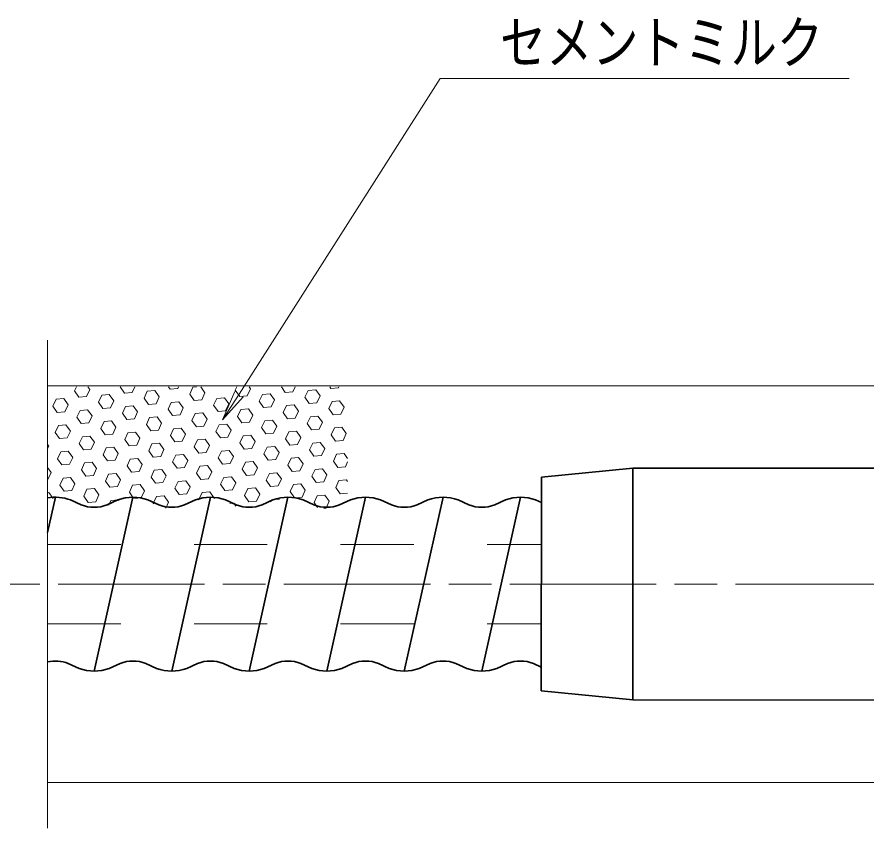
# Model space of a CAD drawing. Units: millimetres at full size, sheet at 1:2; details may follow other scales. Extents: x 2182 to 3862, y 1111 to 2299.
# Drawn here: x 2835.7 to 2974.9, y 1835.8 to 1968.7 of the extents above; entities that cross this region are included whole.
import ezdxf
from ezdxf.enums import TextEntityAlignment as Align

# ---------------------------------------------------------------- set-up
doc = ezdxf.new("R2010")
doc.units = ezdxf.units.MM
doc.header["$LTSCALE"] = 2
doc.linetypes.add('CHAIN', pattern=[18.5, 12, -1.5, 3.5, -1.5])
doc.linetypes.add('DASHED_SPACED', pattern=[12, 6, -6])
for name, color, linetype, lineweight in [('1 外形線', 7, 'Continuous', 35), ('2 細い実線', 3, 'Continuous', 20), ('3 隠れ線', 2, 'DASHED_SPACED', 13), ('4 中心線', 1, 'CHAIN', 15), ('6 寸法線', 4, 'Continuous', 13)]:
    doc.layers.add(name, color=color, linetype=linetype, lineweight=lineweight)
doc.layers.add('9文字', color=7, linetype='Continuous')
doc.styles.add('ＭＳ Ｐゴシック', font='')
doc.styles.get('ＭＳ Ｐゴシック').set_extended_font_data('MS PGothic')

# ---------------------------------------------------------------- blocks, each defined once
blk = doc.blocks.new('open_arrow')
at = {"color": 0, "linetype": 'Continuous', "lineweight": -2}
blk.add_lwpolyline([(7.5, 1.25), (0, 0), (7.5, -1.25)], dxfattribs=at)

msp = doc.modelspace()

# ---------------------------------------------------------------- linework, layer by layer
at = {"layer": '1 外形線'}
for p, q in [((2936.606, 1894.788), (2921.605, 1893.295)), ((2936.606, 1894.788), (2936.589, 1856.788)), ((3020.606, 1894.75), (2936.606, 1894.788)), ((2921.605, 1893.295), (2921.589, 1858.295)), ((2840.703, 1884.223), (2841.994, 1890.015)), ((2846.229, 1888.75), (2844.46, 1889.566)), ((2848.344, 1861.515), (2854.694, 1890.015)), ((2852.227, 1889.566), (2850.458, 1888.75)), ((2858.929, 1888.75), (2857.16, 1889.566)), ((2861.044, 1861.515), (2867.394, 1890.015)), ((2864.927, 1889.566), (2863.158, 1888.75)), ((2871.629, 1888.75), (2869.86, 1889.566)), ((2873.744, 1861.515), (2880.094, 1890.015)), ((2877.627, 1889.566), (2875.858, 1888.75)), ((2884.329, 1888.75), (2882.56, 1889.566)), ((2886.444, 1861.515), (2892.794, 1890.015)), ((2890.327, 1889.566), (2888.558, 1888.75)), ((2897.029, 1888.75), (2895.26, 1889.566)), ((2899.144, 1861.515), (2905.494, 1890.015)), ((2903.027, 1889.566), (2901.258, 1888.75)), ((2909.729, 1888.75), (2907.96, 1889.566)), ((2911.844, 1861.515), (2918.194, 1890.015)), ((2915.727, 1889.566), (2913.958, 1888.75)), ((2921.603, 1889.131), (2920.66, 1889.566)), ((2845.877, 1861.964), (2844.108, 1862.78)), ((2852.579, 1862.78), (2850.81, 1861.964)), ((2858.577, 1861.964), (2856.808, 1862.78)), ((2865.279, 1862.78), (2863.51, 1861.964)), ((2871.277, 1861.964), (2869.508, 1862.78)), ((2877.979, 1862.78), (2876.21, 1861.964)), ((2883.977, 1861.964), (2882.208, 1862.78)), ((2890.679, 1862.78), (2888.91, 1861.964)), ((2896.677, 1861.964), (2894.908, 1862.78)), ((2903.379, 1862.78), (2901.61, 1861.964)), ((2909.377, 1861.964), (2907.608, 1862.78)), ((2916.079, 1862.78), (2914.31, 1861.964)), ((2921.591, 1862.188), (2920.308, 1862.78)), ((2936.589, 1856.788), (2921.589, 1858.295)), ((2936.589, 1856.788), (3020.589, 1856.75))]:
    msp.add_line(p, q, dxfattribs=at)
for centre, radius, start, end in [((2841.994, 1883.015), 7, 69.36613, 100.62396), ((2854.694, 1883.015), 7, 69.36613, 110.63387), ((2867.394, 1883.015), 7, 69.36613, 110.63387), ((2880.094, 1883.015), 7, 69.36613, 110.63387), ((2892.794, 1883.015), 7, 69.36613, 110.63387), ((2905.494, 1883.015), 7, 69.36613, 110.63387), ((2918.194, 1883.015), 7, 69.36613, 110.63387), ((2848.344, 1894.365), 6, 249.36383, 290.63395), ((2861.044, 1894.365), 6, 249.36383, 290.63395), ((2873.744, 1894.365), 6, 249.36383, 290.63395), ((2886.444, 1894.365), 6, 249.36383, 290.63395), ((2899.144, 1894.365), 6, 249.36383, 290.63395), ((2911.844, 1894.365), 6, 249.36383, 290.63395), ((2841.994, 1857.165), 6, 69.36605, 102.42077), ((2854.694, 1857.165), 6, 69.36605, 110.63008), ((2867.394, 1857.165), 6, 69.36605, 110.63008), ((2880.094, 1857.165), 6, 69.36605, 110.63008), ((2892.794, 1857.165), 6, 69.36605, 110.63008), ((2905.494, 1857.165), 6, 69.36605, 110.63008), ((2918.194, 1857.165), 6, 69.36605, 110.63008), ((2848.344, 1868.515), 7, 249.36613, 290.63387), ((2861.044, 1868.515), 7, 249.36613, 290.63387), ((2873.744, 1868.515), 7, 249.36613, 290.63387), ((2886.444, 1868.515), 7, 249.36613, 290.63387), ((2899.144, 1868.515), 7, 249.36613, 290.63387), ((2911.844, 1868.515), 7, 249.36613, 290.63387)]:
    msp.add_arc(centre, radius, start, end, dxfattribs=at)
at = {"layer": '2 細い実線'}
for p, q in [((2840.703, 1915.734), (2840.703, 1835.807)), ((2840.703, 1908.269), (3179.431, 1908.269)), ((2845.127, 1907.436), (2845.434, 1908.096)), ((2847.617, 1907.654), (2847.308, 1908.096)), ((2852.598, 1908.089), (2852.601, 1908.096)), ((2853.315, 1907.066), (2852.598, 1908.089)), ((2854.56, 1907.174), (2854.99, 1908.096)), ((2860.786, 1907.719), (2860.523, 1908.096)), ((2862.032, 1907.828), (2860.786, 1907.719)), ((2862.032, 1907.828), (2862.157, 1908.096)), ((2863.994, 1906.913), (2864.522, 1908.046)), ((2865.097, 1908.096), (2864.522, 1908.046)), ((2866.484, 1907.131), (2865.808, 1908.096)), ((2871.465, 1907.567), (2871.712, 1908.097)), ((2873.428, 1906.652), (2873.956, 1907.785)), ((2873.956, 1907.785), (2873.737, 1908.097)), ((2879.654, 1907.197), (2879.023, 1908.097)), ((2880.899, 1907.305), (2881.268, 1908.097)), ((2887.125, 1907.85), (2886.952, 1908.097)), ((2888.371, 1907.959), (2887.125, 1907.85)), ((2888.371, 1907.959), (2888.435, 1908.097)), ((2845.844, 1906.412), (2845.127, 1907.436)), ((2847.089, 1906.521), (2845.844, 1906.412)), ((2847.089, 1906.521), (2847.617, 1907.654)), ((2849.051, 1905.606), (2849.579, 1906.739)), ((2850.825, 1906.848), (2849.579, 1906.739)), ((2851.541, 1905.824), (2850.825, 1906.848)), ((2854.56, 1907.174), (2853.315, 1907.066)), ((2856.522, 1906.259), (2857.051, 1907.392)), ((2858.296, 1907.501), (2857.051, 1907.392)), ((2859.013, 1906.477), (2858.296, 1907.501)), ((2858.485, 1905.344), (2859.013, 1906.477)), ((2864.711, 1905.889), (2863.994, 1906.913)), ((2865.956, 1905.998), (2866.484, 1907.131)), ((2869.692, 1906.325), (2868.447, 1906.216)), ((2870.409, 1905.301), (2869.692, 1906.325)), ((2872.182, 1906.543), (2871.465, 1907.567)), ((2873.428, 1906.652), (2872.182, 1906.543)), ((2875.39, 1905.737), (2875.918, 1906.87)), ((2877.163, 1906.979), (2875.918, 1906.87)), ((2877.88, 1905.955), (2877.163, 1906.979)), ((2880.899, 1907.305), (2879.654, 1907.197)), ((2882.861, 1906.39), (2883.39, 1907.523)), ((2883.578, 1905.367), (2882.861, 1906.39)), ((2884.635, 1907.632), (2883.39, 1907.523)), ((2885.352, 1906.608), (2884.635, 1907.632)), ((2884.823, 1905.475), (2885.352, 1906.608)), ((2841.58, 1904.952), (2842.108, 1906.085)), ((2842.296, 1903.928), (2841.58, 1904.952)), ((2843.353, 1906.194), (2842.108, 1906.085)), ((2844.07, 1905.17), (2843.353, 1906.194)), ((2843.542, 1904.037), (2844.07, 1905.17)), ((2849.768, 1904.582), (2849.051, 1905.606)), ((2851.013, 1904.691), (2851.541, 1905.824)), ((2852.975, 1903.776), (2853.504, 1904.909)), ((2854.749, 1905.018), (2853.504, 1904.909)), ((2855.466, 1903.994), (2854.749, 1905.018)), ((2857.239, 1905.236), (2856.522, 1906.259)), ((2858.485, 1905.344), (2857.239, 1905.236)), ((2860.447, 1904.429), (2860.975, 1905.562)), ((2862.22, 1905.671), (2860.975, 1905.562)), ((2862.937, 1904.647), (2862.22, 1905.671)), ((2865.956, 1905.998), (2864.711, 1905.889)), ((2867.918, 1905.083), (2868.447, 1906.216)), ((2868.635, 1904.059), (2867.918, 1905.083)), ((2869.881, 1904.168), (2870.409, 1905.301)), ((2876.107, 1904.713), (2875.39, 1905.737)), ((2877.352, 1904.822), (2877.88, 1905.955)), ((2879.314, 1903.907), (2879.842, 1905.04)), ((2881.088, 1905.149), (2879.842, 1905.04)), ((2881.805, 1904.125), (2881.088, 1905.149)), ((2884.823, 1905.475), (2883.578, 1905.367)), ((2886.786, 1904.56), (2887.314, 1905.693)), ((2888.559, 1905.802), (2887.314, 1905.693)), ((2889.276, 1904.778), (2888.559, 1905.802)), ((2843.542, 1904.037), (2842.296, 1903.928)), ((2845.504, 1903.122), (2846.032, 1904.255)), ((2847.277, 1904.364), (2846.032, 1904.255)), ((2847.994, 1903.34), (2847.277, 1904.364)), ((2851.013, 1904.691), (2849.768, 1904.582)), ((2853.692, 1902.752), (2852.975, 1903.776)), ((2854.938, 1902.861), (2855.466, 1903.994)), ((2861.164, 1903.406), (2860.447, 1904.429)), ((2862.409, 1903.514), (2861.164, 1903.406)), ((2862.409, 1903.514), (2862.937, 1904.647)), ((2864.371, 1902.599), (2864.9, 1903.732)), ((2866.145, 1903.841), (2864.9, 1903.732)), ((2866.862, 1902.817), (2866.145, 1903.841)), ((2869.881, 1904.168), (2868.635, 1904.059)), ((2871.843, 1903.253), (2872.371, 1904.386)), ((2873.616, 1904.495), (2872.371, 1904.386)), ((2874.333, 1903.471), (2873.616, 1904.495)), ((2877.352, 1904.822), (2876.107, 1904.713)), ((2880.031, 1902.883), (2879.314, 1903.907)), ((2881.276, 1902.992), (2881.805, 1904.125)), ((2887.503, 1903.537), (2886.786, 1904.56)), ((2888.748, 1903.646), (2887.503, 1903.537)), ((2888.748, 1903.646), (2889.276, 1904.778)), ((2846.221, 1902.098), (2845.504, 1903.122)), ((2847.466, 1902.207), (2846.221, 1902.098)), ((2847.466, 1902.207), (2847.994, 1903.34)), ((2849.428, 1901.292), (2849.957, 1902.425)), ((2851.202, 1902.534), (2849.957, 1902.425)), ((2851.919, 1901.51), (2851.202, 1902.534)), ((2854.938, 1902.861), (2853.692, 1902.752)), ((2856.9, 1901.946), (2857.428, 1903.079)), ((2858.673, 1903.188), (2857.428, 1903.079)), ((2859.39, 1902.164), (2858.673, 1903.188)), ((2858.862, 1901.031), (2859.39, 1902.164)), ((2865.088, 1901.576), (2864.371, 1902.599)), ((2866.334, 1901.684), (2866.862, 1902.817)), ((2872.56, 1902.229), (2871.843, 1903.253)), ((2873.805, 1902.338), (2872.56, 1902.229)), ((2873.805, 1902.338), (2874.333, 1903.471)), ((2875.767, 1901.423), (2876.295, 1902.556)), ((2877.541, 1902.665), (2876.295, 1902.556)), ((2878.258, 1901.641), (2877.541, 1902.665)), ((2881.276, 1902.992), (2880.031, 1902.883)), ((2883.239, 1902.077), (2883.767, 1903.21)), ((2885.012, 1903.319), (2883.767, 1903.21)), ((2885.729, 1902.295), (2885.012, 1903.319)), ((2885.201, 1901.162), (2885.729, 1902.295)), ((2841.957, 1900.638), (2842.485, 1901.771)), ((2843.73, 1901.88), (2842.485, 1901.771)), ((2844.447, 1900.856), (2843.73, 1901.88)), ((2843.919, 1899.723), (2844.447, 1900.856)), ((2850.145, 1900.268), (2849.428, 1901.292)), ((2851.391, 1900.377), (2851.919, 1901.51)), ((2857.617, 1900.922), (2856.9, 1901.946)), ((2858.862, 1901.031), (2857.617, 1900.922)), ((2860.824, 1900.116), (2861.353, 1901.249)), ((2862.598, 1901.358), (2861.353, 1901.249)), ((2863.315, 1900.334), (2862.598, 1901.358)), ((2866.334, 1901.684), (2865.088, 1901.576)), ((2868.296, 1900.77), (2868.824, 1901.902)), ((2869.013, 1899.746), (2868.296, 1900.77)), ((2870.069, 1902.011), (2868.824, 1901.902)), ((2870.786, 1900.987), (2870.069, 1902.011)), ((2870.258, 1899.855), (2870.786, 1900.987)), ((2876.484, 1900.399), (2875.767, 1901.423)), ((2877.729, 1900.508), (2878.258, 1901.641)), ((2879.692, 1899.593), (2880.22, 1900.726)), ((2881.465, 1900.835), (2880.22, 1900.726)), ((2882.182, 1899.811), (2881.465, 1900.835)), ((2883.956, 1901.053), (2883.239, 1902.077)), ((2885.201, 1901.162), (2883.956, 1901.053)), ((2887.163, 1900.247), (2887.691, 1901.38)), ((2888.937, 1901.489), (2887.691, 1901.38)), ((2889.654, 1900.465), (2888.937, 1901.489)), ((2842.674, 1899.615), (2841.957, 1900.638)), ((2843.919, 1899.723), (2842.674, 1899.615)), ((2845.881, 1898.808), (2846.41, 1899.941)), ((2847.655, 1900.05), (2846.41, 1899.941)), ((2848.372, 1899.026), (2847.655, 1900.05)), ((2851.391, 1900.377), (2850.145, 1900.268)), ((2853.353, 1899.462), (2853.881, 1900.595)), ((2854.07, 1898.438), (2853.353, 1899.462)), ((2855.126, 1900.704), (2853.881, 1900.595)), ((2855.843, 1899.68), (2855.126, 1900.704)), ((2855.315, 1898.547), (2855.843, 1899.68)), ((2861.541, 1899.092), (2860.824, 1900.116)), ((2862.786, 1899.201), (2863.315, 1900.334)), ((2864.749, 1898.286), (2865.277, 1899.419)), ((2866.522, 1899.528), (2865.277, 1899.419)), ((2867.239, 1898.504), (2866.522, 1899.528)), ((2870.258, 1899.855), (2869.013, 1899.746)), ((2872.22, 1898.94), (2872.748, 1900.072)), ((2873.994, 1900.181), (2872.748, 1900.072)), ((2874.711, 1899.157), (2873.994, 1900.181)), ((2877.729, 1900.508), (2876.484, 1900.399)), ((2880.409, 1898.569), (2879.692, 1899.593)), ((2881.654, 1898.678), (2882.182, 1899.811)), ((2887.88, 1899.223), (2887.163, 1900.247)), ((2889.125, 1899.332), (2887.88, 1899.223)), ((2889.125, 1899.332), (2889.654, 1900.465)), ((2840.9, 1898.373), (2840.703, 1898.654)), ((2840.703, 1897.95), (2840.9, 1898.373)), ((2846.598, 1897.785), (2845.881, 1898.808)), ((2847.844, 1897.894), (2848.372, 1899.026)), ((2849.806, 1896.979), (2850.334, 1898.111)), ((2851.579, 1898.22), (2850.334, 1898.111)), ((2852.296, 1897.196), (2851.579, 1898.22)), ((2855.315, 1898.547), (2854.07, 1898.438)), ((2857.277, 1897.632), (2857.806, 1898.765)), ((2859.051, 1898.874), (2857.806, 1898.765)), ((2859.768, 1897.85), (2859.051, 1898.874)), ((2862.786, 1899.201), (2861.541, 1899.092)), ((2865.466, 1897.262), (2864.749, 1898.286)), ((2866.711, 1897.371), (2867.239, 1898.504)), ((2872.937, 1897.916), (2872.22, 1898.94)), ((2874.182, 1898.025), (2872.937, 1897.916)), ((2874.182, 1898.025), (2874.711, 1899.157)), ((2876.145, 1897.11), (2876.673, 1898.242)), ((2877.918, 1898.351), (2876.673, 1898.242)), ((2878.635, 1897.327), (2877.918, 1898.351)), ((2881.654, 1898.678), (2880.409, 1898.569)), ((2883.616, 1897.763), (2884.144, 1898.896)), ((2885.39, 1899.005), (2884.144, 1898.896)), ((2886.107, 1897.981), (2885.39, 1899.005)), ((2885.578, 1896.848), (2886.107, 1897.981)), ((2842.334, 1896.325), (2842.863, 1897.458)), ((2844.108, 1897.567), (2842.863, 1897.458)), ((2844.825, 1896.543), (2844.108, 1897.567)), ((2844.297, 1895.41), (2844.825, 1896.543)), ((2847.844, 1897.894), (2846.598, 1897.785)), ((2850.523, 1895.955), (2849.806, 1896.979)), ((2851.768, 1896.064), (2852.296, 1897.196)), ((2857.994, 1896.608), (2857.277, 1897.632)), ((2859.239, 1896.717), (2857.994, 1896.608)), ((2859.239, 1896.717), (2859.768, 1897.85)), ((2861.202, 1895.802), (2861.73, 1896.935)), ((2862.975, 1897.044), (2861.73, 1896.935)), ((2863.692, 1896.02), (2862.975, 1897.044)), ((2866.711, 1897.371), (2865.466, 1897.262)), ((2868.673, 1896.456), (2869.201, 1897.589)), ((2870.447, 1897.698), (2869.201, 1897.589)), ((2871.164, 1896.674), (2870.447, 1897.698)), ((2870.635, 1895.541), (2871.164, 1896.674)), ((2876.862, 1896.086), (2876.145, 1897.11)), ((2878.107, 1896.195), (2878.635, 1897.327)), ((2884.333, 1896.739), (2883.616, 1897.763)), ((2885.578, 1896.848), (2884.333, 1896.739)), ((2887.54, 1895.933), (2888.069, 1897.066)), ((2889.314, 1897.175), (2888.069, 1897.066)), ((2889.867, 1896.386), (2889.314, 1897.175)), ((2843.051, 1895.301), (2842.334, 1896.325)), ((2844.297, 1895.41), (2843.051, 1895.301)), ((2846.259, 1894.495), (2846.787, 1895.628)), ((2848.032, 1895.737), (2846.787, 1895.628)), ((2848.749, 1894.713), (2848.032, 1895.737)), ((2851.768, 1896.064), (2850.523, 1895.955)), ((2853.73, 1895.149), (2854.258, 1896.281)), ((2854.447, 1894.125), (2853.73, 1895.149)), ((2855.504, 1896.39), (2854.258, 1896.281)), ((2856.221, 1895.366), (2855.504, 1896.39)), ((2855.692, 1894.234), (2856.221, 1895.366)), ((2861.919, 1894.778), (2861.202, 1895.802)), ((2863.164, 1894.887), (2863.692, 1896.02)), ((2866.9, 1895.214), (2865.654, 1895.105)), ((2867.617, 1894.19), (2866.9, 1895.214)), ((2869.39, 1895.432), (2868.673, 1896.456)), ((2870.635, 1895.541), (2869.39, 1895.432)), ((2872.598, 1894.626), (2873.126, 1895.759)), ((2874.371, 1895.868), (2873.126, 1895.759)), ((2875.088, 1894.844), (2874.371, 1895.868)), ((2878.107, 1896.195), (2876.862, 1896.086)), ((2880.069, 1895.28), (2880.597, 1896.412)), ((2880.786, 1894.256), (2880.069, 1895.28)), ((2881.843, 1896.521), (2880.597, 1896.412)), ((2882.56, 1895.497), (2881.843, 1896.521)), ((2882.031, 1894.365), (2882.56, 1895.497)), ((2888.257, 1894.909), (2887.54, 1895.933)), ((2889.503, 1895.018), (2889.867, 1895.799)), ((2841.278, 1894.059), (2840.704, 1894.879)), ((2840.75, 1892.926), (2841.278, 1894.059)), ((2846.976, 1893.471), (2846.259, 1894.495)), ((2848.221, 1893.58), (2848.749, 1894.713)), ((2850.183, 1892.665), (2850.711, 1893.798)), ((2851.957, 1893.907), (2850.711, 1893.798)), ((2852.674, 1892.883), (2851.957, 1893.907)), ((2855.692, 1894.234), (2854.447, 1894.125)), ((2857.655, 1893.319), (2858.183, 1894.451)), ((2859.428, 1894.56), (2858.183, 1894.451)), ((2860.145, 1893.536), (2859.428, 1894.56)), ((2863.164, 1894.887), (2861.919, 1894.778)), ((2865.126, 1893.972), (2865.654, 1895.105)), ((2865.843, 1892.948), (2865.126, 1893.972)), ((2867.088, 1893.057), (2867.617, 1894.19)), ((2873.315, 1893.602), (2872.598, 1894.626)), ((2874.56, 1893.711), (2875.088, 1894.844)), ((2876.522, 1892.796), (2877.05, 1893.929)), ((2878.296, 1894.038), (2877.05, 1893.929)), ((2879.012, 1893.014), (2878.296, 1894.038)), ((2882.031, 1894.365), (2880.786, 1894.256)), ((2883.993, 1893.45), (2884.522, 1894.582)), ((2885.767, 1894.691), (2884.522, 1894.582)), ((2886.484, 1893.667), (2885.767, 1894.691)), ((2889.503, 1895.018), (2888.257, 1894.909)), ((2840.75, 1892.926), (2840.704, 1892.922)), ((2842.712, 1892.011), (2843.24, 1893.144)), ((2844.485, 1893.253), (2843.24, 1893.144)), ((2845.202, 1892.229), (2844.485, 1893.253)), ((2848.221, 1893.58), (2846.976, 1893.471)), ((2850.9, 1891.641), (2850.183, 1892.665)), ((2852.145, 1891.75), (2852.674, 1892.883)), ((2858.372, 1892.295), (2857.655, 1893.319)), ((2859.617, 1892.404), (2858.372, 1892.295)), ((2859.617, 1892.404), (2860.145, 1893.536)), ((2861.579, 1891.489), (2862.107, 1892.621)), ((2863.353, 1892.73), (2862.107, 1892.621)), ((2864.07, 1891.706), (2863.353, 1892.73)), ((2867.088, 1893.057), (2865.843, 1892.948)), ((2869.051, 1892.142), (2869.579, 1893.275)), ((2870.824, 1893.384), (2869.579, 1893.275)), ((2871.541, 1892.36), (2870.824, 1893.384)), ((2871.013, 1891.227), (2871.541, 1892.36)), ((2874.56, 1893.711), (2873.315, 1893.602)), ((2877.239, 1891.772), (2876.522, 1892.796)), ((2878.484, 1891.881), (2879.012, 1893.014)), ((2884.71, 1892.426), (2883.993, 1893.45)), ((2885.956, 1892.535), (2884.71, 1892.426)), ((2885.956, 1892.535), (2886.484, 1893.667)), ((2887.918, 1891.62), (2888.446, 1892.752)), ((2889.691, 1892.861), (2888.446, 1892.752)), ((2889.867, 1892.611), (2889.691, 1892.861)), ((2843.429, 1890.987), (2842.712, 1892.011)), ((2844.674, 1891.096), (2843.429, 1890.987)), ((2844.674, 1891.096), (2845.202, 1892.229)), ((2846.636, 1890.181), (2847.164, 1891.314)), ((2848.41, 1891.423), (2847.164, 1891.314)), ((2849.127, 1890.399), (2848.41, 1891.423)), ((2852.145, 1891.75), (2850.9, 1891.641)), ((2854.108, 1890.835), (2854.636, 1891.968)), ((2855.881, 1892.077), (2854.636, 1891.968)), ((2856.598, 1891.053), (2855.881, 1892.077)), ((2856.07, 1889.92), (2856.598, 1891.053)), ((2862.296, 1890.465), (2861.579, 1891.489)), ((2863.541, 1890.574), (2864.07, 1891.706)), ((2869.767, 1891.118), (2869.051, 1892.142)), ((2871.013, 1891.227), (2869.767, 1891.118)), ((2872.975, 1890.312), (2873.503, 1891.445)), ((2874.748, 1891.554), (2873.503, 1891.445)), ((2875.465, 1890.53), (2874.748, 1891.554)), ((2878.484, 1891.881), (2877.239, 1891.772)), ((2880.446, 1890.966), (2880.975, 1892.099)), ((2881.163, 1889.942), (2880.446, 1890.966)), ((2882.22, 1892.208), (2880.975, 1892.099)), ((2882.937, 1891.184), (2882.22, 1892.208)), ((2882.409, 1890.051), (2882.937, 1891.184)), ((2888.635, 1890.596), (2887.918, 1891.62)), ((2840.938, 1890.769), (2840.704, 1890.749)), ((2841.603, 1889.82), (2840.938, 1890.769)), ((2847.353, 1889.157), (2846.636, 1890.181)), ((2848.598, 1889.266), (2849.127, 1890.399)), ((2852.334, 1889.593), (2851.089, 1889.484)), ((2852.419, 1889.472), (2852.334, 1889.593)), ((2854.815, 1889.824), (2854.108, 1890.835)), ((2856.07, 1889.92), (2854.93, 1889.82)), ((2858.032, 1889.005), (2858.56, 1890.138)), ((2859.806, 1890.247), (2858.56, 1890.138)), ((2860.523, 1889.223), (2859.806, 1890.247)), ((2863.541, 1890.574), (2862.296, 1890.465)), ((2865.503, 1889.659), (2866.032, 1890.791)), ((2865.545, 1889.599), (2865.503, 1889.659)), ((2867.277, 1890.9), (2866.032, 1890.791)), ((2867.994, 1889.876), (2867.277, 1890.9)), ((2867.957, 1889.798), (2867.994, 1889.876)), ((2873.692, 1889.288), (2872.975, 1890.312)), ((2874.937, 1889.397), (2875.465, 1890.53)), ((2877.253, 1889.24), (2877.428, 1889.615)), ((2878.673, 1889.724), (2877.428, 1889.615)), ((2878.69, 1889.7), (2878.673, 1889.724)), ((2882.409, 1890.051), (2881.163, 1889.942)), ((2884.371, 1889.136), (2884.899, 1890.269)), ((2886.144, 1890.378), (2884.899, 1890.269)), ((2886.861, 1889.354), (2886.144, 1890.378)), ((2889.867, 1890.703), (2888.635, 1890.596)), ((2848.598, 1889.266), (2847.353, 1889.157)), ((2850.734, 1888.724), (2851.089, 1889.484)), ((2858.098, 1888.911), (2858.032, 1889.005)), ((2860.067, 1888.245), (2860.523, 1889.223)), ((2871.201, 1889.07), (2870.572, 1889.015)), ((2871.559, 1888.56), (2871.201, 1889.07)), ((2874.937, 1889.397), (2873.692, 1889.288)), ((2884.918, 1888.355), (2884.371, 1889.136)), ((2886.333, 1888.221), (2885.978, 1888.19)), ((2886.333, 1888.221), (2886.861, 1889.354)), ((2840.703, 1843.269), (3179.431, 1843.269))]:
    msp.add_line(p, q, dxfattribs=at)
at = {"layer": '3 隠れ線'}
for p, q in [((2840.703, 1882.267), (2921.6, 1882.267)), ((2840.703, 1869.267), (2921.594, 1869.267))]:
    msp.add_line(p, q, dxfattribs=at)
at = {"layer": '4 中心線'}
msp.add_line((2583.424, 1875.767), (3189.431, 1875.765), dxfattribs=at)
at = {"layer": '6 寸法線'}
msp.add_lwpolyline([(2869.386, 1902.697), (2872.072, 1906.915), (2905.016, 1958.651), (2972.04, 1958.651)], dxfattribs=at)

# ---------------------------------------------------------------- block references
at = {"layer": '6 寸法線', "xscale": 0.667, "yscale": 0.667, "rotation": 57.5}
msp.add_blockref('open_arrow', (2869.386, 1902.697), dxfattribs=at)

# ---------------------------------------------------------------- texts
at = {"layer": '9文字', "style": 'ＭＳ Ｐゴシック', "width": 0.8}
msp.add_text('セメントミルク', height=6.928, dxfattribs=at).set_placement((2967.748, 1964.557), align=Align.MIDDLE_RIGHT)

doc.saveas('drawing.dxf')
